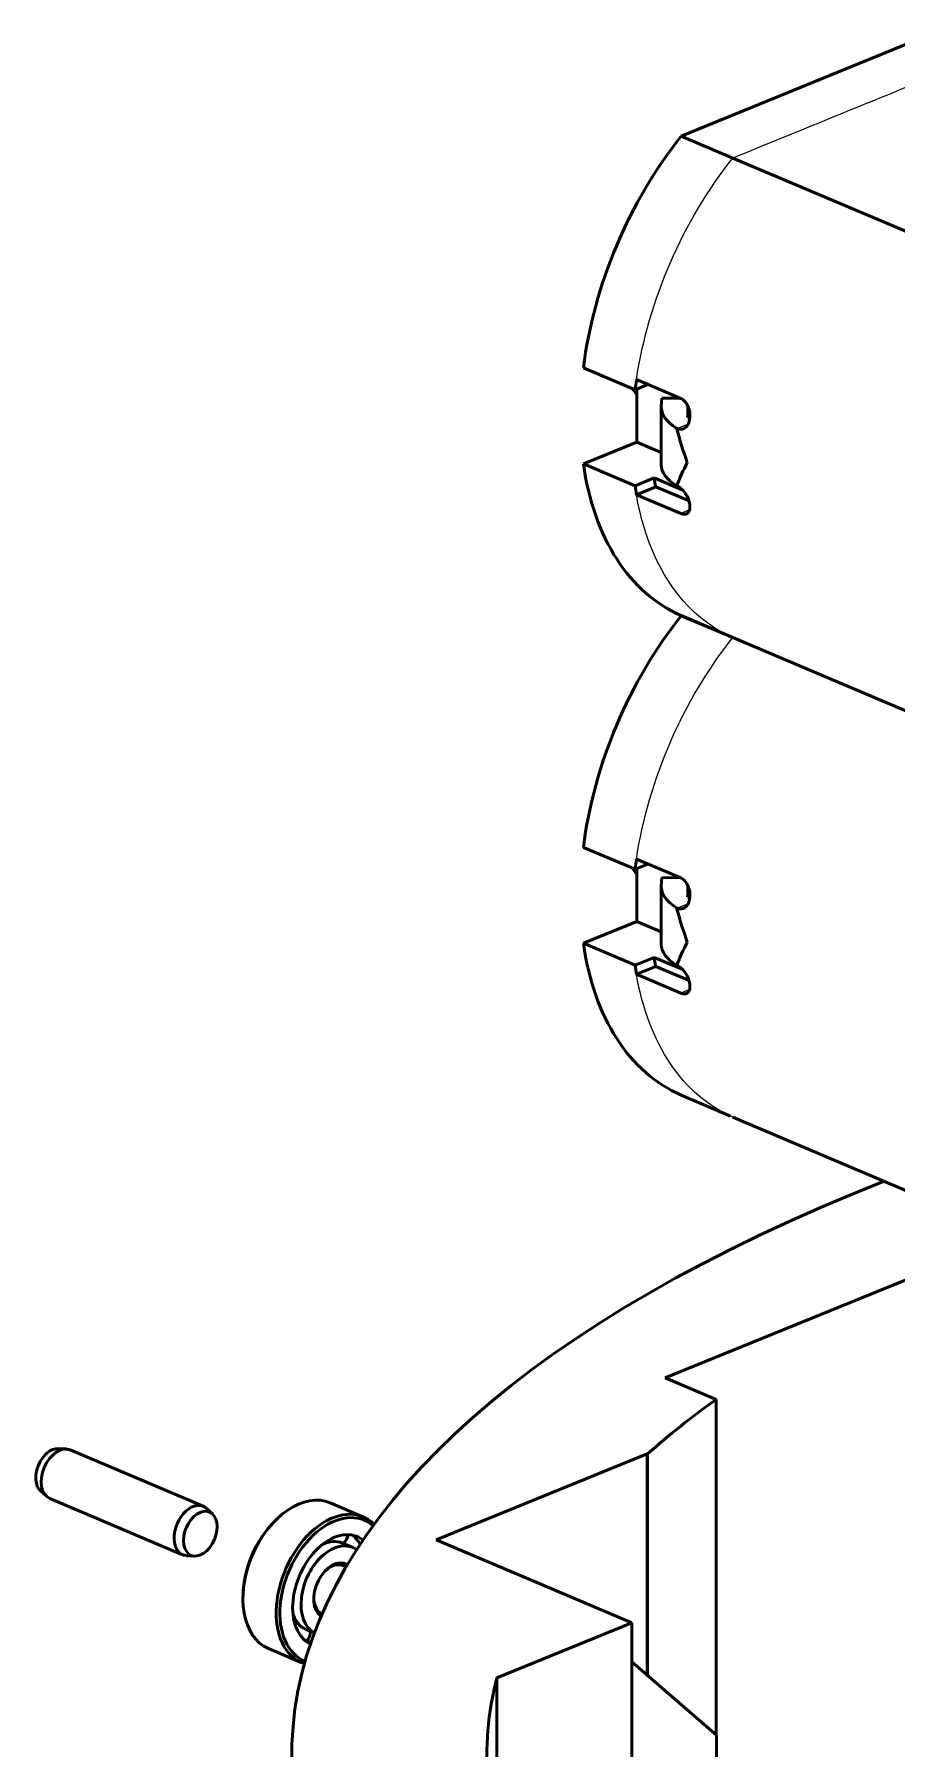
# Model space of a CAD drawing. Header units: millimetres. Extents: x 0 to 420, y 0 to 297.
# Drawn here: x 108.26 to 124.62, y 151.05 to 183.56 of the extents above; entities that cross this region are included whole.
import ezdxf

# ---------------------------------------------------------------- set-up
doc = ezdxf.new("R2010")
doc.units = ezdxf.units.MM
doc.header["$LTSCALE"] = 0.75
doc.layers.add('Visible', color=7, linetype='Continuous', lineweight=50)
doc.layers.add('Visible Narrow', color=7, linetype='Continuous', lineweight=25)

msp = doc.modelspace()

# ---------------------------------------------------------------- linework, layer by layer
at = {"layer": 'Visible', "extrusion": (-4.13746e-17, 0.909404, 0.415914)}
for p, q in [((120.532, 181.63), (125.268, 183.562)), ((120.532, 181.63), (121.512, 181.215)), ((121.512, 181.215), (130.964, 177.206)), ((118.677, 177.237), (119.657, 176.821)), ((119.657, 176.821), (119.901, 176.921)), ((119.683, 177.014), (120.523, 176.657)), ((119.687, 175.83), (119.687, 176.833)), ((120.153, 176.507), (120.162, 176.664)), ((120.516, 176.66), (120.162, 176.664)), ((120.153, 176.49), (120.153, 175.398)), ((120.654, 176.301), (120.695, 176.283)), ((120.458, 176.085), (120.443, 176.091)), ((118.677, 175.418), (119.687, 175.83)), ((119.687, 175.83), (120.153, 175.633)), ((118.677, 175.418), (119.657, 175.002)), ((119.657, 175.002), (120.019, 175.15)), ((120.048, 174.98), (119.683, 174.831)), ((120.019, 175.15), (120.56, 174.92)), ((120.048, 174.98), (120.68, 174.712)), ((120.443, 175), (120.458, 174.994)), ((120.523, 174.475), (119.683, 174.831)), ((120.532, 172.538), (121.468, 172.141)), ((120.532, 172.536), (120.534, 172.537)), ((120.532, 172.536), (121.512, 172.121)), ((121.512, 172.121), (129.398, 168.776)), ((121.512, 172.121), (129.398, 168.776)), ((118.677, 168.143), (119.657, 167.727)), ((119.657, 167.727), (119.901, 167.827)), ((119.683, 167.92), (120.523, 167.563)), ((119.687, 166.736), (119.687, 167.739)), ((120.153, 167.413), (120.162, 167.57)), ((120.516, 167.566), (120.162, 167.57)), ((120.153, 167.396), (120.153, 166.304)), ((120.654, 167.207), (120.695, 167.189)), ((120.458, 166.991), (120.443, 166.997)), ((118.677, 166.324), (119.687, 166.736)), ((119.687, 166.736), (120.153, 166.539)), ((118.677, 166.324), (119.657, 165.908)), ((119.657, 165.908), (120.019, 166.056)), ((120.048, 165.886), (119.683, 165.737)), ((120.019, 166.056), (120.56, 165.826)), ((120.048, 165.886), (120.68, 165.618)), ((120.443, 165.906), (120.458, 165.9)), ((120.523, 165.381), (119.683, 165.737)), ((120.532, 163.444), (121.468, 163.047)), ((121.512, 163.027), (129.398, 159.682)), ((120.23, 158.083), (126.826, 160.773)), ((121.192, 157.675), (120.23, 158.083)), ((121.192, 151.315), (121.192, 157.675)), ((108.718, 156.743), (108.871, 156.735)), ((111.465, 155.649), (108.944, 156.718)), ((115.886, 155.013), (119.884, 156.644)), ((119.884, 156.644), (119.893, 156.64)), ((119.884, 156.644), (119.884, 152.461)), ((119.893, 156.64), (119.893, 152.457)), ((108.378, 155.943), (108.491, 155.839)), ((111.074, 154.728), (108.554, 155.797)), ((111.64, 155.503), (111.528, 155.608)), ((114.506, 155.445), (113.876, 155.712)), ((112.81, 155.355), (112.83, 155.375)), ((114.302, 154.868), (114.108, 154.95)), ((117.916, 154.152), (115.886, 155.013)), ((111.301, 154.703), (111.148, 154.712)), ((117.916, 154.152), (119.596, 153.439)), ((117.916, 154.152), (117.916, 154.152)), ((117.916, 154.152), (117.916, 154.152)), ((112.22, 153.965), (112.22, 153.937)), ((113.574, 153.246), (113.414, 153.314)), ((119.596, 153.439), (117.035, 152.395)), ((119.596, 147.437), (119.596, 153.439)), ((113.335, 152.683), (112.705, 152.951)), ((119.596, 152.697), (121.201, 151.308)), ((117.035, 152.395), (117.035, 149.495)), ((119.884, 152.461), (119.874, 152.457)), ((119.893, 152.457), (119.884, 152.461)), ((121.201, 151.308), (121.201, 148.599))]:
    msp.add_line(p, q, dxfattribs=at)
at = {"layer": 'Visible', "extrusion": (4.35286e-16, 5.13413e-17, -1)}
msp.add_arc((-113.962, 155.131), 0.248, 184.8048, 229.16, dxfattribs=at)
at = {"layer": 'Visible', "extrusion": (3.02045e-16, 8.59198e-19, -1)}
msp.add_arc((-113.605, 155.107), 0.248, 207.1939, 217.7279, dxfattribs=at)
at = {"layer": 'Visible', "extrusion": (4.90797e-16, -4.96229e-17, -1)}
for centre, start, end in [((-112.987, 153.491), 185.7493, 204.2615), ((-113.248, 153.265), 176.8096, 226.2419)]:
    msp.add_arc(centre, 0.248, start, end, dxfattribs=at)
at = {"layer": 'Visible', "extrusion": (5.68527e-16, 8.59198e-19, -1)}
msp.add_arc((-113.605, 153.288), 0.248, 299.4414, 312.2512, dxfattribs=at)
at = {"layer": 'Visible', "extrusion": (4.5152e-16, 1.15919e-16, -1)}
msp.add_ellipse((122.9, 178.05), major_axis=(2.343, 5.523), ratio=0.649332, start_param=4.301218, end_param=5.118802, dxfattribs=at)
at = {"layer": 'Visible', "extrusion": (4.63759e-16, 5.04296e-17, -1)}
for centre in [(123.88, 177.634), (123.88, 168.54)]:
    msp.add_ellipse(centre, major_axis=(2.343, 5.523), ratio=0.649332, start_param=4.301218, end_param=4.335034, dxfattribs=at)
at = {"layer": 'Visible'}
for centre, major_axis, ratio, start_param, end_param in [((120.055, 177.356), (-0.378, 0.926), 0.636697, 1.885583, 2.018254), ((121.878, 175.398), (1.725, 0), 0.415914, 3.141593, 3.730185), ((123.88, 177.634), (2.148, 5.063), 0.649332, 2.332279, 2.369395), ((120.055, 168.262), (-0.378, 0.926), 0.636697, 1.885583, 2.018254), ((121.878, 166.304), (1.725, 0), 0.415914, 3.141593, 3.730185), ((123.88, 168.54), (2.148, 5.063), 0.649332, 2.332279, 2.369395), ((149.146, 150.945), (-32.3, 0), 0.415914, -0.524743, -0.437819), ((111.27, 155.189), (0.195, 0.46), 0.649328, -0.230821, 3.372414), ((149.146, 150.945), (-32.3, 0), 0.415914, -0.108157, 0.188955), ((149.146, 146.762), (32.3, 0), 0.415914, 2.703773, 2.704466)]:
    msp.add_ellipse(centre, major_axis=major_axis, ratio=ratio, start_param=start_param, end_param=end_param, dxfattribs=at)
at = {"layer": 'Visible', "extrusion": (5.80076e-16, 8.64632e-17, -1)}
for centre in [(121.878, 176.49), (121.878, 167.396)]:
    msp.add_ellipse(centre, major_axis=(1.725, 0), ratio=0.415914, start_param=2.553, end_param=3.16537, dxfattribs=at)
at = {"layer": 'Visible', "extrusion": (-2.77704e-14, 1.58314e-16, -1)}
msp.add_ellipse((120.73, 178.971), major_axis=(0.042, 5.957), ratio=0.010771, start_param=4.247531, end_param=4.288303, dxfattribs=at)
at = {"layer": 'Visible', "extrusion": (4.73618e-16, 1.56704e-16, -1)}
for centre in [(122.9, 178.05), (122.9, 168.956)]:
    msp.add_ellipse(centre, major_axis=(2.343, 5.523), ratio=0.649332, start_param=3.148681, end_param=3.966265, dxfattribs=at)
at = {"layer": 'Visible', "extrusion": (3.66922e-16, 1.41663e-16, -1)}
for centre in [(123.88, 177.634), (123.88, 168.54)]:
    msp.add_ellipse(centre, major_axis=(2.343, 5.523), ratio=0.649332, start_param=3.932367, end_param=3.966265, dxfattribs=at)
at = {"layer": 'Visible', "extrusion": (4.21249e-16, 6.84608e-17, -1)}
msp.add_ellipse((122.9, 168.956), major_axis=(2.343, 5.523), ratio=0.649332, start_param=4.301218, end_param=5.118802, dxfattribs=at)
at = {"layer": 'Visible', "extrusion": (-2.76624e-14, 1.57562e-16, -1)}
msp.add_ellipse((120.73, 169.877), major_axis=(0.042, 5.957), ratio=0.010771, start_param=4.247531, end_param=4.288303, dxfattribs=at)
at = {"layer": 'Visible', "extrusion": (4.76981e-16, -6.13994e-17, -1)}
msp.add_ellipse((149.146, 150.945), major_axis=(-36, 0), ratio=0.415914, start_param=-0.65165, end_param=0.812102, dxfattribs=at)
at = {"layer": 'Visible', "extrusion": (4.39652e-16, 1.38493e-16, -1)}
msp.add_ellipse((108.609, 156.317), major_axis=(0.174, 0.411), ratio=0.649328, start_param=3.372414, end_param=6.052364, dxfattribs=at)
at = {"layer": 'Visible', "extrusion": (5.13084e-16, 1.57503e-16, -1)}
msp.add_ellipse((108.749, 156.258), major_axis=(0.195, 0.46), ratio=0.649328, start_param=3.141593, end_param=6.283185, dxfattribs=at)
at = {"layer": 'Visible', "extrusion": (4.05142e-16, 1.01339e-16, -1)}
msp.add_ellipse((113.29, 154.332), major_axis=(0.586, 1.381), ratio=0.649328, start_param=3.141593, end_param=6.283185, dxfattribs=at)
at = {"layer": 'Visible'}
msp.add_ellipse((111.41, 155.129), major_axis=(0.174, 0.411), ratio=0.649328, dxfattribs=at)
at = {"layer": 'Visible', "extrusion": (4.59891e-16, 8.82565e-17, -1)}
msp.add_ellipse((113.92, 154.064), major_axis=(0.586, 1.381), ratio=0.649328, start_param=3.086743, end_param=6.532551, dxfattribs=at)
at = {"layer": 'Visible', "extrusion": (6.36374e-16, 1.13715e-16, -1)}
msp.add_ellipse((113.955, 154.049), major_axis=(0.566, 1.335), ratio=0.649328, start_param=3.131725, end_param=6.490963, dxfattribs=at)
at = {"layer": 'Visible', "extrusion": (5.24308e-16, 5.0793e-17, -1)}
msp.add_ellipse((113.255, 154.346), major_axis=(0.566, 1.335), ratio=0.649328, start_param=4.164848, end_param=5.25993, dxfattribs=at)
at = {"layer": 'Visible', "extrusion": (2.91537e-16, 2.59982e-16, -1)}
msp.add_ellipse((113.955, 154.049), major_axis=(0.434, 1.023), ratio=0.649328, start_param=3.175166, end_param=6.456828, dxfattribs=at)
at = {"layer": 'Visible', "extrusion": (5.66396e-16, 4.30811e-17, -1)}
msp.add_ellipse((113.761, 154.132), major_axis=(0.434, 1.023), ratio=0.649328, start_param=0.146931, end_param=0.455483, dxfattribs=at)
at = {"layer": 'Visible', "extrusion": (5.54157e-16, 3.81322e-17, -1)}
msp.add_ellipse((113.955, 154.049), major_axis=(0.347, 0.818), ratio=0.649328, start_param=3.206287, end_param=6.430578, dxfattribs=at)
at = {"layer": 'Visible', "extrusion": (7.50631e-16, 1.50937e-17, -1)}
msp.add_ellipse((113.761, 154.132), major_axis=(0.347, 0.818), ratio=0.649328, start_param=-0.625401, end_param=0, dxfattribs=at)
at = {"layer": 'Visible', "extrusion": (6.69447e-16, 4.95288e-17, -1)}
msp.add_ellipse((113.955, 154.049), major_axis=(0.215, 0.506), ratio=0.649328, start_param=3.265595, end_param=6.376698, dxfattribs=at)
at = {"layer": 'Visible', "extrusion": (3.20965e-16, 1.87201e-16, -1)}
for start_param, end_param in [(-0.993491, 0.197641), (3.159737, 4.135083)]:
    msp.add_ellipse((113.92, 154.064), major_axis=(0.195, 0.46), ratio=0.649328, start_param=start_param, end_param=end_param, dxfattribs=at)
at = {"layer": 'Visible', "extrusion": (4.05563e-16, 1.61458e-16, -1)}
msp.add_ellipse((113.761, 154.132), major_axis=(0.347, 0.818), ratio=0.649328, start_param=3.141593, end_param=3.766994, dxfattribs=at)
at = {"layer": 'Visible', "extrusion": (9.85176e-17, 2.31397e-16, -1)}
msp.add_ellipse((113.761, 154.132), major_axis=(0.434, 1.023), ratio=0.649328, start_param=2.88309, end_param=2.994661, dxfattribs=at)
at = {"layer": 'Visible'}
for points, knots in [([(120.523, 176.657), (120.549, 176.646), (120.576, 176.627), (120.623, 176.575), (120.644, 176.543), (120.674, 176.476), (120.686, 176.437), (120.698, 176.357), (120.699, 176.316), (120.691, 176.244), (120.681, 176.208), (120.653, 176.147), (120.634, 176.122), (120.592, 176.087), (120.567, 176.076), (120.513, 176.069), (120.484, 176.074), (120.458, 176.085)], [-0.09094092, -0.09094092, -0.09094092, -0.09094092, -0.07964129, -0.07964129, -0.06834166, -0.06834166, -0.05686838, -0.05686838, -0.0453951, -0.0453951, -0.03399014, -0.03399014, -0.02258517, -0.02258517, -0.01129258, -0.01129258, 0, 0, 0, 0]), ([(120.458, 174.994), (120.484, 174.983), (120.513, 174.964), (120.567, 174.915), (120.592, 174.885), (120.634, 174.823), (120.653, 174.786), (120.681, 174.713), (120.691, 174.675), (120.699, 174.61), (120.698, 174.578), (120.686, 174.523), (120.674, 174.501), (120.644, 174.472), (120.623, 174.462), (120.576, 174.458), (120.549, 174.463), (120.523, 174.475)], [-0.09094092, -0.09094092, -0.09094092, -0.09094092, -0.07964833, -0.07964833, -0.06835575, -0.06835575, -0.05695078, -0.05695078, -0.04554581, -0.04554581, -0.03407254, -0.03407254, -0.02259926, -0.02259926, -0.01129963, -0.01129963, 0, 0, 0, 0]), ([(120.523, 167.563), (120.549, 167.552), (120.576, 167.533), (120.623, 167.481), (120.644, 167.449), (120.674, 167.382), (120.686, 167.343), (120.698, 167.263), (120.699, 167.222), (120.691, 167.15), (120.681, 167.114), (120.653, 167.053), (120.634, 167.028), (120.592, 166.993), (120.567, 166.982), (120.513, 166.975), (120.484, 166.98), (120.458, 166.991)], [-0.09094092, -0.09094092, -0.09094092, -0.09094092, -0.07964129, -0.07964129, -0.06834166, -0.06834166, -0.05686838, -0.05686838, -0.0453951, -0.0453951, -0.03399014, -0.03399014, -0.02258517, -0.02258517, -0.01129258, -0.01129258, 0, 0, 0, 0]), ([(120.458, 165.9), (120.484, 165.889), (120.513, 165.87), (120.567, 165.821), (120.592, 165.791), (120.634, 165.729), (120.653, 165.692), (120.681, 165.618), (120.691, 165.581), (120.699, 165.516), (120.698, 165.484), (120.686, 165.429), (120.674, 165.407), (120.644, 165.378), (120.623, 165.368), (120.576, 165.364), (120.549, 165.369), (120.523, 165.381)], [-0.09094092, -0.09094092, -0.09094092, -0.09094092, -0.07964833, -0.07964833, -0.06835575, -0.06835575, -0.05695078, -0.05695078, -0.04554581, -0.04554581, -0.03407254, -0.03407254, -0.02259926, -0.02259926, -0.01129963, -0.01129963, 0, 0, 0, 0])]:
    msp.add_open_spline(points, degree=3, knots=knots, dxfattribs=at)
for points in [[(120.443, 176.091), (120.503, 175.872), (120.571, 175.655), (120.646, 175.442)], [(120.646, 175.442), (120.571, 175.292), (120.503, 175.144), (120.443, 175)], [(120.443, 166.997), (120.503, 166.778), (120.571, 166.561), (120.646, 166.348)], [(120.646, 166.348), (120.571, 166.198), (120.503, 166.05), (120.443, 165.906)]]:
    msp.add_open_spline(points, degree=3, dxfattribs=at)
at = {"layer": 'Visible Narrow', "extrusion": (-4.13746e-17, 0.909404, 0.415914)}
for p, q in [((120.663, 176.169), (120.458, 176.085)), ((120.69, 174.543), (120.523, 174.475)), ((120.663, 167.075), (120.458, 166.991)), ((120.69, 165.449), (120.523, 165.381))]:
    msp.add_line(p, q, dxfattribs=at)
at = {"layer": 'Visible Narrow', "extrusion": (4.52363e-16, 1.6572e-16, -1)}
for centre in [(123.88, 177.634), (123.88, 168.54)]:
    msp.add_ellipse(centre, major_axis=(2.343, 5.524), ratio=0.649332, start_param=4.335117, end_param=5.118827, dxfattribs=at)
at = {"layer": 'Visible Narrow', "extrusion": (4.46323e-16, 1.29898e-16, -1)}
for centre in [(123.88, 177.634), (123.88, 168.54)]:
    msp.add_ellipse(centre, major_axis=(2.343, 5.524), ratio=0.649332, start_param=3.148656, end_param=3.932367, dxfattribs=at)
at = {"layer": 'Visible Narrow'}
msp.add_open_spline([(126.249, 183.147), (124.67, 182.503), (123.091, 181.859), (121.512, 181.215)], degree=3, dxfattribs=at)

doc.saveas('drawing.dxf')
